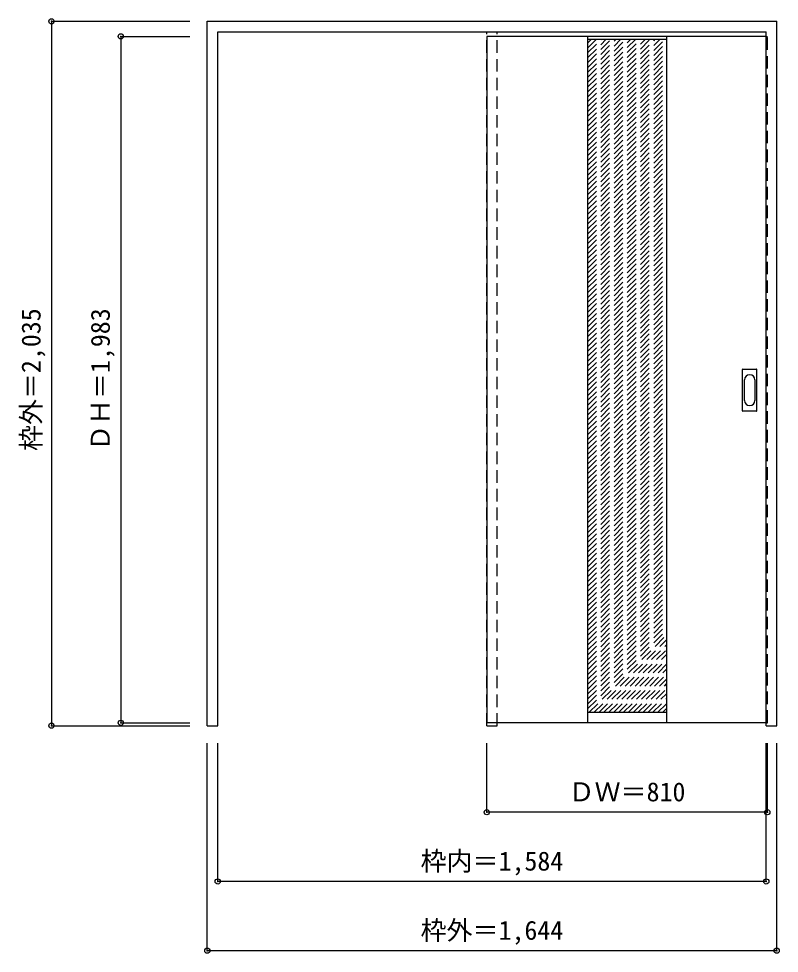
# Model space of a CAD drawing. Units: millimetres, scale not verified. Extents: x -1636 to 560, y -1482 to 1218.
import ezdxf
from ezdxf.enums import TextEntityAlignment as Align

# ---------------------------------------------------------------- set-up
doc = ezdxf.new("R2010")
doc.units = ezdxf.units.MM
doc.header["$LTSCALE"] = 30
doc.header["$PDMODE"] = 32
doc.header["$PDSIZE"] = 15
doc.linetypes.add('DASHED1', pattern=[1.8, 1.2, -0.6])
doc.layers.add('0-0', color=4, linetype='DASHED1')
doc.layers.add('0-1_寸法', color=7, linetype='Continuous')
doc.styles.add('ＭＳ ゴシック', font='')
doc.styles.get('ＭＳ ゴシック').set_extended_font_data('MS Gothic')

msp = doc.modelspace()

# ---------------------------------------------------------------- linework, layer by layer
at = {"layer": '0-0', "color": 3, "linetype": 'Continuous'}
for p, q in [((-1091.46, -824.85), (-1091.46, 1210.15)), ((-1091.46, 1210.15), (552.54, 1210.15)), ((552.54, -824.85), (552.54, 1210.15)), ((-1061.46, 1180.15), (522.54, 1180.15)), ((-284.46, 1166.65), (-284.46, -816.35)), ((522.54, 1166.65), (-284.46, 1166.65)), ((6.54, 1166.54), (6.54, -816.57)), ((234.54, 1166.43), (234.54, -816.57)), ((522.54, -824.85), (522.54, 1180.15)), ((453.54, 85.15), (453.54, 204.15)), ((455.04, 205.65), (494.04, 205.65)), ((495.54, 85.15), (495.54, 204.15)), ((494.04, 83.65), (455.04, 83.65)), ((522.54, -816.35), (-284.46, -816.35)), ((522.54, -824.85), (552.54, -824.85))]:
    msp.add_line(p, q, dxfattribs=at)
at = {"layer": '0-0'}
for p, q in [((-284.46, -824.85), (-284.46, 1180.15)), ((-284.46, 1166.65), (-284.46, 1162.65)), ((-254.46, -824.85), (-254.46, 1180.15)), ((522.54, 1166.65), (525.54, 1166.65)), ((6.54, 934.71), (230.26, 1158.43)), ((6.54, 948.86), (216.12, 1158.43)), ((6.54, 963), (201.98, 1158.43)), ((6.54, 977.14), (187.83, 1158.43)), ((6.54, 991.28), (173.69, 1158.43)), ((6.54, 1005.42), (159.55, 1158.43)), ((6.54, 1019.57), (145.41, 1158.43)), ((6.54, 1033.71), (131.26, 1158.43)), ((6.54, 1047.85), (117.12, 1158.43)), ((6.54, 1061.99), (102.98, 1158.43)), ((6.54, 1076.14), (88.84, 1158.43)), ((6.54, 1090.28), (74.7, 1158.43)), ((6.54, 1104.42), (60.55, 1158.43)), ((6.54, 1118.56), (46.41, 1158.43)), ((6.54, 1132.7), (32.27, 1158.43)), ((6.54, 1146.85), (18.13, 1158.43)), ((6.54, 920.57), (234.54, 1148.57)), ((6.54, 906.43), (234.54, 1134.43)), ((6.54, 892.29), (234.54, 1120.29)), ((6.54, 878.15), (234.54, 1106.15)), ((6.54, 864), (234.54, 1092)), ((6.54, 849.86), (234.54, 1077.86)), ((6.54, 835.72), (234.54, 1063.72)), ((6.54, 821.58), (234.54, 1049.58)), ((6.54, 807.43), (234.54, 1035.43)), ((6.54, 793.29), (234.54, 1021.29)), ((6.54, 779.15), (234.54, 1007.15)), ((6.54, 765.01), (234.54, 993.01)), ((6.54, 750.87), (234.54, 978.87)), ((6.54, 736.72), (234.54, 964.72)), ((6.54, 722.58), (234.54, 950.58)), ((6.54, 708.44), (234.54, 936.44)), ((6.54, 694.3), (234.54, 922.3)), ((6.54, 680.16), (234.54, 908.16)), ((6.54, 666.01), (234.54, 894.01)), ((6.54, 651.87), (234.54, 879.87)), ((6.54, 637.73), (234.54, 865.73)), ((6.54, 623.59), (234.54, 851.59)), ((6.54, 609.44), (234.54, 837.44)), ((6.54, 595.3), (234.54, 823.3)), ((6.54, 581.16), (234.54, 809.16)), ((6.54, 567.02), (234.54, 795.02)), ((6.54, 552.88), (234.54, 780.88)), ((6.54, 538.73), (234.54, 766.73)), ((6.54, 524.59), (234.54, 752.59)), ((6.54, 510.45), (234.54, 738.45)), ((6.54, 496.31), (234.54, 724.31)), ((6.54, 482.17), (234.54, 710.17)), ((6.54, 468.02), (234.54, 696.02)), ((6.54, 453.88), (234.54, 681.88)), ((6.54, 439.74), (234.54, 667.74)), ((6.54, 425.6), (234.54, 653.6)), ((6.54, 411.45), (234.54, 639.45)), ((6.54, 397.31), (234.54, 625.31)), ((6.54, 383.17), (234.54, 611.17)), ((6.54, 369.03), (234.54, 597.03)), ((6.54, 354.89), (234.54, 582.89)), ((6.54, 340.74), (234.54, 568.74)), ((6.54, 326.6), (234.54, 554.6)), ((6.54, 312.46), (234.54, 540.46)), ((6.54, 298.32), (234.54, 526.32)), ((6.54, 284.18), (234.54, 512.18)), ((6.54, 270.03), (234.54, 498.03)), ((6.54, 255.89), (234.54, 483.89)), ((6.54, 241.75), (234.54, 469.75)), ((6.54, 227.61), (234.54, 455.61)), ((6.54, 213.46), (234.54, 441.46)), ((6.54, 199.32), (234.54, 427.32)), ((6.54, 185.18), (234.54, 413.18)), ((6.54, 171.04), (234.54, 399.04)), ((6.54, 156.9), (234.54, 384.9)), ((6.54, 142.75), (234.54, 370.75)), ((6.54, 128.61), (234.54, 356.61)), ((6.54, 114.47), (234.54, 342.47)), ((6.54, 100.33), (234.54, 328.33)), ((6.54, 86.19), (234.54, 314.19)), ((6.54, 72.04), (234.54, 300.04)), ((6.54, 57.9), (234.54, 285.9)), ((6.54, 43.76), (234.54, 271.76)), ((6.54, 29.62), (234.54, 257.62)), ((6.54, 15.47), (234.54, 243.47)), ((6.54, 1.33), (234.54, 229.33)), ((6.54, -12.81), (234.54, 215.19)), ((6.54, -26.95), (234.54, 201.05)), ((6.54, -41.09), (234.54, 186.91)), ((6.54, -55.24), (234.54, 172.76)), ((6.54, -69.38), (234.54, 158.62)), ((6.54, -83.52), (234.54, 144.48)), ((6.54, -97.66), (234.54, 130.34)), ((6.54, -111.8), (234.54, 116.2)), ((6.54, -125.95), (234.54, 102.05)), ((6.54, -140.09), (234.54, 87.91)), ((6.54, -154.23), (234.54, 73.77)), ((6.54, -168.37), (234.54, 59.63)), ((6.54, -182.52), (234.54, 45.48)), ((6.54, -196.66), (234.54, 31.34)), ((6.54, -210.8), (234.54, 17.2)), ((6.54, -224.94), (234.54, 3.06)), ((6.54, -239.08), (234.54, -11.08)), ((6.54, -253.23), (234.54, -25.23)), ((6.54, -267.37), (234.54, -39.37)), ((6.54, -281.51), (234.54, -53.51)), ((6.54, -295.65), (234.54, -67.65)), ((6.54, -309.79), (234.54, -81.79)), ((6.54, -323.94), (234.54, -95.94)), ((6.54, -338.08), (234.54, -110.08)), ((6.54, -352.22), (234.54, -124.22)), ((6.54, -366.36), (234.54, -138.36)), ((6.54, -380.5), (234.54, -152.5)), ((6.54, -394.65), (234.54, -166.65)), ((6.54, -408.79), (234.54, -180.79)), ((6.54, -422.93), (234.54, -194.93)), ((6.54, -437.07), (234.54, -209.07)), ((6.54, -451.22), (234.54, -223.22)), ((6.54, -465.36), (234.54, -237.36)), ((6.54, -479.5), (234.54, -251.5)), ((6.54, -493.64), (234.54, -265.64)), ((6.54, -507.78), (234.54, -279.78)), ((6.54, -521.93), (234.54, -293.93)), ((6.54, -536.07), (234.54, -308.07)), ((6.54, -550.21), (234.54, -322.21)), ((6.54, -564.35), (234.54, -336.35)), ((6.54, -578.49), (234.54, -350.49)), ((6.54, -592.64), (234.54, -364.64)), ((6.54, -606.78), (234.54, -378.78)), ((6.54, -620.92), (234.54, -392.92)), ((6.54, -635.06), (234.54, -407.06)), ((6.54, -649.21), (234.54, -421.21)), ((6.54, -663.35), (234.54, -435.35)), ((6.54, -677.49), (234.54, -449.49)), ((6.54, -691.63), (234.54, -463.63)), ((6.54, -705.77), (234.54, -477.77)), ((6.54, -719.92), (234.54, -491.92)), ((6.54, -734.06), (234.54, -506.06)), ((6.54, -748.2), (234.54, -520.2)), ((6.54, -762.34), (234.54, -534.34)), ((6.54, -776.48), (234.54, -548.48)), ((10.49, -786.68), (234.54, -562.63)), ((24.63, -786.68), (234.54, -576.77)), ((38.78, -786.68), (234.54, -590.91)), ((52.92, -786.68), (234.54, -605.05)), ((67.06, -786.68), (234.54, -619.2)), ((81.2, -786.68), (234.54, -633.34)), ((95.34, -786.68), (234.54, -647.48)), ((109.49, -786.68), (234.54, -661.62)), ((123.63, -786.68), (234.54, -675.76)), ((137.77, -786.68), (234.54, -689.91)), ((151.91, -786.68), (234.54, -704.05)), ((166.05, -786.68), (234.54, -718.19)), ((180.2, -786.68), (234.54, -732.33)), ((194.34, -786.68), (234.54, -746.47)), ((208.48, -786.68), (234.54, -760.62)), ((222.62, -786.68), (234.54, -774.76)), ((-284.46, -824.85), (-254.46, -824.85))]:
    msp.add_line(p, q, dxfattribs=at)
at = {"layer": '0-0', "color": 7, "linetype": 'Continuous'}
for p, q in [((6.54, 1158.54), (234.54, 1158.54)), ((459.54, 115.05), (459.54, 174.25)), ((489.54, 174.25), (489.54, 115.05)), ((234.54, -786.57), (6.54, -786.57))]:
    msp.add_line(p, q, dxfattribs=at)
at = {"layer": '0-0', "color": 3, "linetype": 'Continuous'}
msp.add_lwpolyline([(-1091.46, -824.85), (-1061.46, -824.85), (-1061.46, 1180.15)], dxfattribs=at)
at = {"layer": '0-0'}
msp.add_lwpolyline([(522.54, -816.35), (525.54, -816.35), (525.54, 1166.65)], dxfattribs=at)
at = {"layer": '0-0', "color": 3, "linetype": 'Continuous'}
for centre, start, end in [((455.04, 204.15), 90, 180), ((494.04, 204.15), 0, 90), ((455.04, 85.15), 180, 270), ((494.04, 85.15), 270, 0)]:
    msp.add_arc(centre, 1.5, start, end, dxfattribs=at)
at = {"layer": '0-0', "color": 7, "linetype": 'Continuous'}
for centre, start, end in [((474.54, 174.25), 0, 180), ((474.54, 115.05), 180, 0)]:
    msp.add_arc(centre, 15, start, end, dxfattribs=at)
at = {"layer": '0-1_寸法', "color": 4}
for p, q in [((-1541.46, 1210.15), (-1541.46, -824.85)), ((-1541.46, 1210.15), (-1141.46, 1210.15)), ((-1341.46, 1166.65), (-1341.46, -816.35)), ((-1341.46, 1166.65), (-1141.46, 1166.65)), ((-1541.46, -824.85), (-1141.46, -824.85)), ((-1341.46, -816.35), (-1141.46, -816.35)), ((-284.46, -1074.85), (-284.46, -874.85)), ((522.54, -1274.85), (522.54, -874.85)), ((525.54, -1074.85), (525.54, -874.85)), ((552.54, -1474.85), (552.54, -874.85)), ((525.54, -1074.85), (-284.46, -1074.85))]:
    msp.add_line(p, q, dxfattribs=at)
for points in [[(552.54, -1474.85), (-1091.46, -1474.85), (-1091.46, -874.85)], [(522.54, -1274.85), (-1061.46, -1274.85), (-1061.46, -874.85)]]:
    msp.add_lwpolyline(points, dxfattribs=at)
at = {"layer": '0-1_寸法'}
for p in [(-1541.46, 1210.15), (-1341.46, 1166.65), (-1341.46, -816.35), (-1541.46, -824.85), (-284.46, -1074.85), (525.54, -1074.85), (-1061.46, -1274.85), (522.54, -1274.85), (-1091.46, -1474.85), (552.54, -1474.85)]:
    msp.add_point(p, dxfattribs=at)

# ---------------------------------------------------------------- texts
at = {"layer": '0-1_寸法', "style": 'ＭＳ ゴシック'}
for s, p in [('枠外＝2,035', (-1556.46, -31.1)), ('ＤＨ＝1,983', (-1356.46, -31.1))]:
    msp.add_text(s, height=54.99, rotation=90, dxfattribs=at).set_placement(p, align=Align.BOTTOM_LEFT)
for s, p in [('ＤＷ＝810', (-48.21, -1059.85)), ('枠内＝1,584', (-475.71, -1259.85)), ('枠外＝1,644', (-475.71, -1459.85))]:
    msp.add_text(s, height=54.99, dxfattribs=at).set_placement(p, align=Align.BOTTOM_LEFT)

doc.saveas('drawing.dxf')
